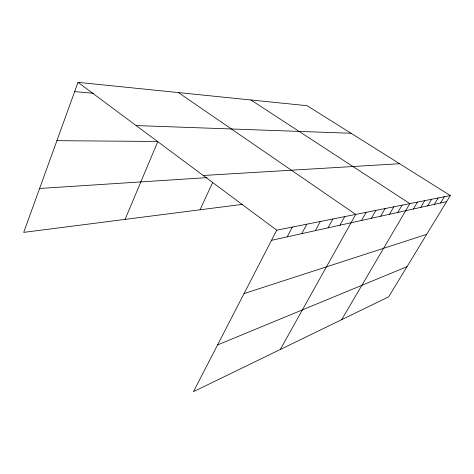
<?xml version="1.0" encoding="UTF-8"?>
<svg xmlns="http://www.w3.org/2000/svg" width="474" height="474" viewBox="0 0 474 474"><rect width="100%" height="100%" fill="white"/><g stroke="black" fill="none" stroke-linecap="round" stroke-linejoin="round"><path stroke-width="0.71" d="M450.3 195.543L276.745 230.18L193.457 391.66L388.615 296.884L450.3 195.543L307.14 105.708L78.02 82.34L23.7 232.384L242.528 204.341M125.083 219.391L157.854 141.471L56.898 140.677M200.022 209.792L212.719 182.383M287.203 236.864L292.334 227.07M301.778 233.641L306.814 224.178M315.364 230.642L320.3 221.488M328.049 227.84L332.896 218.976M339.929 225.221L344.675 216.624M280.276 349.498L355.725 214.42L178.414 92.578M361.544 220.446L366.112 212.346M371.403 218.271L375.888 210.397M380.705 216.215L385.101 208.554M389.498 214.272L393.811 206.818M397.816 212.435L402.053 205.177M341.683 319.672L409.856 203.619L250.9 99.973M413.405 208.993L417.487 202.096M420.716 207.381L424.722 200.65M427.661 205.846L431.595 199.276M434.273 204.389L438.136 197.972M440.565 202.996L444.363 196.728M217.56 344.924L406.994 266.684M244.045 293.578L426.683 234.34M271.513 240.33L446.573 201.669M39.603 188.462L207.114 177.626M203.228 175.487L399.6 163.726M136.121 125.563L351.05 133.259M74.655 91.624L93.283 93.236M78.02 82.34L276.745 230.18"/></g></svg>
